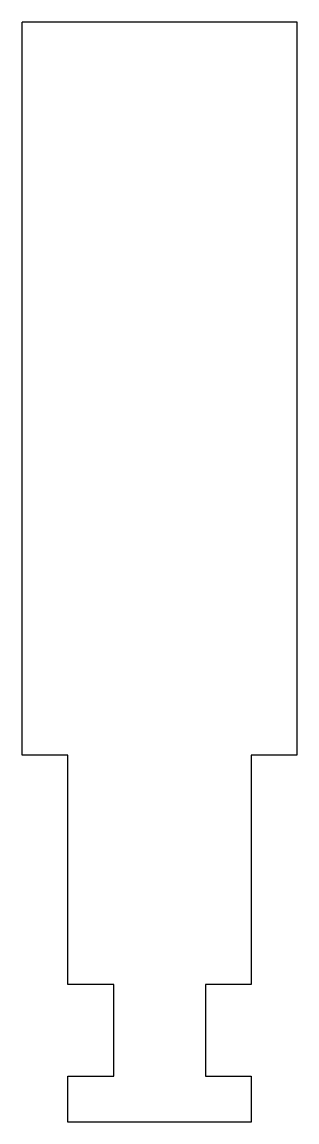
# Model space of a CAD drawing. Extents: x 0 to 3, y 0 to 12.
import ezdxf

# ---------------------------------------------------------------- set-up
doc = ezdxf.new("R2010")
doc.units = 0
doc.layers.add('Layer_1', color=7, linetype='CONTINUOUS')

msp = doc.modelspace()

# ---------------------------------------------------------------- linework, layer by layer
at = {"layer": 'Layer_1', "color": 7}
for p, q in [((0.000001, 4.000022), (0, 12.000006)), ((0, 12.000006), (3, 12.000006)), ((3, 12.000006), (3.000001, 4.000022)), ((0.500001, 4.000022), (0.000001, 4.000022)), ((0.5, 1.500012), (0.500001, 4.000022)), ((2.500001, 4.000022), (2.5, 1.500012)), ((3.000001, 4.000022), (2.500001, 4.000022)), ((1.000001, 1.500012), (0.5, 1.500012)), ((1.000001, 0.500014), (1.000001, 1.500012)), ((2.5, 1.500012), (2.000001, 1.500012)), ((2.000001, 1.500012), (2.000001, 0.500014)), ((0.500001, 0.000001), (0.5, 0.500014)), ((0.5, 0.500014), (1.000001, 0.500014)), ((2.000001, 0.500014), (2.5, 0.500014)), ((2.5, 0.500014), (2.500001, 0.000001)), ((2.500001, 0.000001), (0.500001, 0.000001))]:
    msp.add_line(p, q, dxfattribs=at)

doc.saveas('drawing.dxf')
